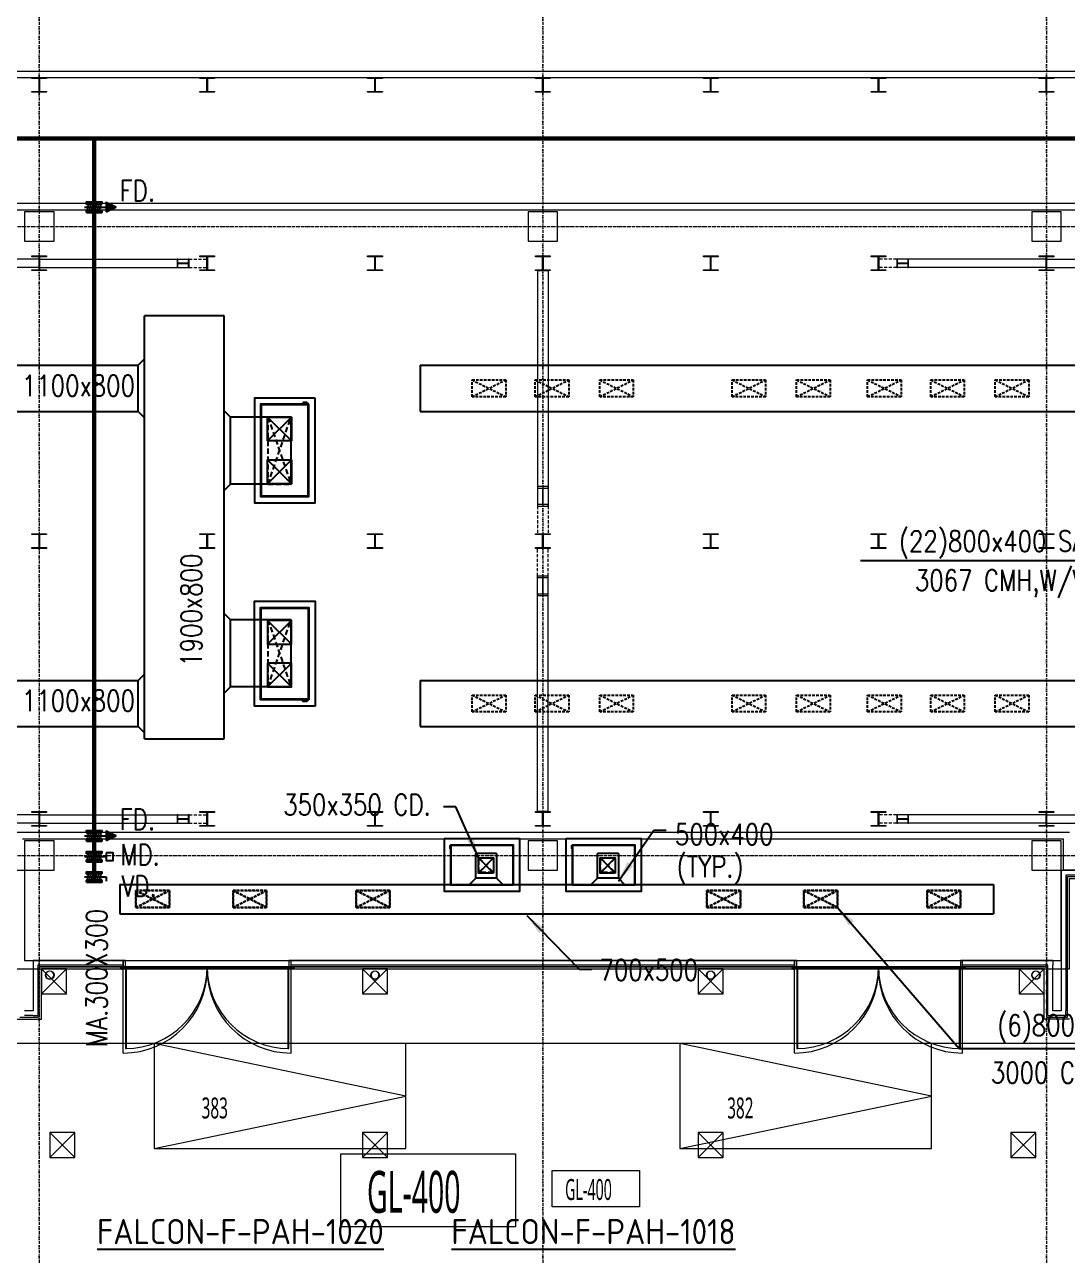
# Model space of a CAD drawing. Extents: x -76427 to 292734, y -42117 to 131250.
# Drawn here: x 126850 to 151700, y -9534 to 19815 of the extents above; entities that cross this region are included whole.
import ezdxf
from ezdxf.enums import TextEntityAlignment as Align

# ---------------------------------------------------------------- set-up
doc = ezdxf.new("R2010")
doc.units = 0
doc.header["$LTSCALE"] = 250
for name, pattern in [('H12PL1$0$JJP_三點線', [0.9, 0.3, -0.15, 0, -0.15, 0, -0.15, 0, -0.15]), ('H12PL1$0$JJP_虛線(退縮線、投影線、地下室範圍、非屬本工程、圖面分區)', [0.45, 0.3, -0.15]), ('XFM2D05-200k$0$HIDDEN', [0.375, 0.25, -0.125]), ('XFM2D05-200k$0$HIDDEN2', [0.1875, 0.125, -0.0625]), ('XFM2Q05-200k$0$XFM2Q30$0$CENTER', [2, 1.25, -0.25, 0.25, -0.25])]:
    doc.linetypes.add(name, pattern=pattern)
for name, color, linetype in [('H12PL1$0$A-OBJE-MEP', 252, 'Continuous'), ('H12PL1$0$A-WALL-EX', 252, 'Continuous'), ('H12PL1$0$A-WALL-IN.200K', 252, 'Continuous'), ('H12PL1$0$Door', 252, 'Continuous'), ('H12PL1$0$L10_14_200_LEVEL', 252, 'Continuous'), ('H12PL1$0$L10_14_DRAN', 252, 'Continuous'), ('H12PL1$0$L10_14_KABE1', 252, 'Continuous'), ('H12PL1$0$L10_14_KABE3', 252, 'Continuous'), ('H12PL1$0$L10_14_LEVEL', 252, 'Continuous'), ('H12PL1$0$L10_14_PKG', 252, 'Continuous'), ('H12PL1$0$L10_14_PKG-NN', 252, 'Continuous'), ('H12PL1$0$L10_14_SIAGE1', 252, 'Continuous'), ('H12PL1$0$L10_14_SITE', 252, 'Continuous'), ('H12PL1$0$L10_14_SUGATA3', 252, 'Continuous'), ('H12PL1$0$L10_14_TATEGU1', 252, 'Continuous'), ('H12PL1$0$L10_14_TATEGU3', 252, 'Continuous'), ('H12PL1$0$S-BEAM-SHOW.200K', 252, 'Continuous'), ('H12PL1$0$S-COL', 252, 'Continuous'), ('H12PL1$0$S-COL.200K', 252, 'Continuous'), ('H12PL1$0$S-FNDN', 252, 'Continuous'), ('H12PL1$0$S-GRID', 252, 'Continuous'), ('H12PL1$0$S-SLAB-SHOW.200K', 252, 'Continuous'), ('XFM2D05-200k$0$M-CMDUCT-DAPR', 104, 'Continuous'), ('XFM2D05-200k$0$M-DUCT-DAPR', 3, 'Continuous'), ('XFM2D05-200k$0$M-DUCT-DIFFUSER', 2, 'Continuous'), ('XFM2D05-200k$0$M-DUCT-FLAN-L', 3, 'Continuous'), ('XFM2D05-200k$0$M-DUCT-TEXT', 4, 'Continuous'), ('XFM2D05-200k$0$M-HVAC-DUCT', 100, 'Continuous'), ('XFM2D05-200k$0$M-MAU-DUCT', 150, 'Continuous'), ('XFM2D05-200k$0$M-PIPE-TEXT-ARROR', 91, 'Continuous'), ('XFM2Q05-200k$0$M-HVAC-EQUP-TEXT', 4, 'Continuous'), ('XFM2Q05-200k$0$XFM2Q30$0$COL', 8, 'XFM2Q05-200k$0$XFM2Q30$0$CENTER'), ('XFM2Q05-200k$0$XFM2Q30$0$FOUND', 3, 'Continuous'), ('XFM2Q05-200k$0$XFM2Q30$0$M-HVAC-CEQPM', 22, 'Continuous'), ('XFM2Q05-200k$0$XFM2Q30$0$M-HVAC-EQPM', 22, 'Continuous')]:
    doc.layers.add(name, color=color, linetype=linetype)
doc.styles.add('H12PL1$0$Standard', font='', dxfattribs={"width": 0.8})
doc.styles.add('XFM2D05-200k$0$AA-TXT', font='simplex.shx', dxfattribs={"bigfont": 'china.shx'})
doc.styles.add('XFM2Q05-200k$0$AA-TXT', font='isocp.shx', dxfattribs={"width": 0.8, "bigfont": 'china.shx'})
doc.styles.get('H12PL1$0$Standard').set_extended_font_data('Microsoft JhengHei')
doc.dimstyles.new('XFM2D05-200k$0$adim-200', dxfattribs={"dimscale": 200, "dimtxt": 0.3, "dimasz": 2.5, "dimexe": 0.1, "dimexo": 0.5, "dimgap": 0.15, "dimtad": 0, "dimdec": 4, "dimzin": 3, "dimdsep": 46, "dimtxsty": 'XFM2D05-200k$0$AA-TXT', "dimcen": 2.5, "dimclrd": 256, "dimclre": 256, "dimclrt": 256, "dimadec": 0, "dimazin": 0, "dimtfac": 1, "dimtdec": 4, "dimtmove": 0, "dimatfit": 3, "dimfxl": 1, "dimtolj": 1, "dimtzin": 0, "dimarcsym": 0})

# ---------------------------------------------------------------- blocks, each defined once
blk = doc.blocks.new('H12PL1')
at = {"layer": 'H12PL1$0$A-OBJE-MEP', "lineweight": 0, "flags": 128}
for points in [[(127545, -2850, 1), (127355, -2850, 1)], [(135295, -2850, 1), (135105, -2850, 1)], [(143295, -2850, 1), (143105, -2850, 1)], [(151045, -2850, 1), (150855, -2850, 1)]]:
    blk.add_lwpolyline(points, format="xyb", close=True, dxfattribs=at)
at = {"layer": 'H12PL1$0$A-OBJE-MEP', "lineweight": 0}
for centre in [(127450, -2850), (135200, -2850), (143200, -2850), (150950, -2850)]:
    blk.add_circle(centre, 100, dxfattribs=at)
at = {"layer": 'H12PL1$0$A-WALL-EX', "lineweight": 0}
for p, q in [((151700, -465), (151665, -465)), ((151700, -465), (151665, -465)), ((151665, -465), (151665, -500)), ((151665, -500), (151665, -3700)), ((170650, -465), (151700, -465)), ((127165, -2615), (127165, -2650)), ((127165, -2615), (127165, -2650)), ((127200, -2615), (127165, -2615)), ((129200, -2615), (127200, -2615)), ((129200, -2650), (129200, -2500)), ((133200, -2650), (133200, -2500)), ((145200, -2615), (133200, -2615)), ((145200, -2650), (145200, -2500)), ((149200, -2650), (149200, -2500)), ((151200, -2615), (149200, -2615)), ((151235, -2615), (151200, -2615)), ((151235, -2650), (151235, -2615)), ((151235, -2650), (151235, -2615)), ((127165, -2650), (127165, -3815)), ((151235, -3815), (151235, -2650)), ((127050, -3815), (126850, -3815)), ((127050, -3815), (127165, -3815)), ((127050, -3815), (127165, -3815)), ((151235, -3815), (151350, -3815)), ((151235, -3815), (151350, -3815)), ((151665, -3815), (151350, -3815)), ((151665, -3815), (151665, -3700)), ((151665, -3815), (151665, -3700))]:
    blk.add_line(p, q, dxfattribs=at)
at = {"layer": 'H12PL1$0$A-WALL-EX', "lineweight": 0, "flags": 128}
for points in [[(151550, -350), (151665, -350)], [(151550, -350), (151550, -3700)], [(170650, -350), (151665, -350)], [(151700, -500), (170650, -500)], [(151700, -3815), (151700, -500)], [(127050, -2500), (127050, -2615)], [(129200, -2500), (127050, -2500)], [(127050, -2615), (127050, -3700)], [(145200, -2500), (133200, -2500)], [(151350, -2500), (149200, -2500)], [(151350, -2500), (151350, -2615)], [(151350, -3700), (151350, -2615)], [(129200, -2650), (127200, -2650)], [(129200, -2650), (127200, -2650)], [(129200, -2650), (127200, -2650)], [(129200, -2650), (127200, -2650)], [(151200, -2650), (127200, -2650)], [(151200, -2650), (127200, -2650)], [(151200, -2650), (127200, -2650)], [(127200, -3850), (127200, -2650)], [(127200, -2650), (129200, -2650)], [(145200, -2650), (133200, -2650)], [(145200, -2650), (133200, -2650)], [(145200, -2650), (133200, -2650)], [(145200, -2650), (133200, -2650)], [(133200, -2650), (145200, -2650)], [(151200, -2650), (149200, -2650)], [(151200, -2650), (149200, -2650)], [(151200, -2650), (149200, -2650)], [(151200, -2650), (149200, -2650)], [(149200, -2650), (151200, -2650)], [(151200, -2650), (151200, -3850)], [(127050, -3700), (126850, -3700)], [(151550, -3700), (151350, -3700)], [(151700, -3850), (151700, -3815)], [(126735, -3850), (127165, -3850)], [(127200, -3850), (127165, -3850)], [(151200, -3850), (151235, -3850)], [(151235, -3850), (151700, -3850)]]:
    blk.add_lwpolyline(points, dxfattribs=at)
at = {"layer": 'H12PL1$0$A-WALL-IN.200K', "lineweight": 0, "flags": 128}
for points in [[(243150, 18700), (39500, 18700)], [(123175, 18550), (127025, 18550)], [(127375, 18550), (131025, 18550)], [(131375, 18550), (135025, 18550)], [(135375, 18550), (139025, 18550)], [(139375, 18550), (143025, 18550)], [(143375, 18550), (147025, 18550)], [(147375, 18550), (151025, 18550)], [(151375, 18550), (155225, 18550)], [(167450, 15550), (42650, 15550)], [(102550, 15400), (167450, 15400)], [(151750, 550), (126650, 550)], [(126800, 400), (151600, 400)], [(151600, 400), (151600, -350)], [(151750, -350), (151600, -350)]]:
    blk.add_lwpolyline(points, dxfattribs=at)
at = {"layer": 'H12PL1$0$Door', "lineweight": 0}
for p, q in [((129250, -2500), (129200, -2500)), ((129200, -2500), (129200, -2650)), ((129250, -2650), (129250, -2500)), ((133200, -2500), (133150, -2500)), ((133150, -2500), (133150, -2650)), ((133200, -2650), (133200, -2500)), ((145250, -2500), (145200, -2500)), ((145200, -2500), (145200, -2650)), ((145250, -2650), (145250, -2500)), ((149200, -2500), (149150, -2500)), ((149150, -2500), (149150, -2650)), ((149200, -2650), (149200, -2500)), ((129200, -2650), (129250, -2650)), ((129250, -2650), (129250, -4600)), ((129280, -2650), (129250, -2650)), ((129280, -4600), (129280, -2650)), ((133120, -2650), (133120, -4600)), ((133150, -2650), (133120, -2650)), ((133150, -4600), (133150, -2650)), ((133150, -2650), (133200, -2650)), ((145200, -2650), (145250, -2650)), ((145250, -2650), (145250, -4600)), ((145280, -2650), (145250, -2650)), ((145280, -4600), (145280, -2650)), ((149120, -2650), (149120, -4600)), ((149150, -2650), (149120, -2650)), ((149150, -4600), (149150, -2650)), ((149150, -2650), (149200, -2650)), ((129250, -4600), (129280, -4600)), ((133120, -4600), (133150, -4600)), ((145250, -4600), (145280, -4600)), ((149120, -4600), (149150, -4600))]:
    blk.add_line(p, q, dxfattribs=at)
for centre, start, end in [((129250, -2650), 270, 0), ((133150, -2650), 180, 270), ((145250, -2650), 270, 0), ((149150, -2650), 180, 270)]:
    blk.add_arc(centre, 1950, start, end, dxfattribs=at)
at = {"layer": 'H12PL1$0$L10_14_200_LEVEL', "lineweight": 0, "flags": 128}
blk.add_lwpolyline([(139419.68, -7510.42), (141500.77, -7510.42), (141500.77, -8378.31), (139419.68, -8378.31)], close=True, dxfattribs=at)
at = {"layer": 'H12PL1$0$L10_14_DRAN', "lineweight": 0}
for centre in [(127450, -2850), (127450, -2850), (135200, -2850), (135200, -2850), (143200, -2850), (143200, -2850), (150950, -2850), (150950, -2850)]:
    blk.add_circle(centre, 100, dxfattribs=at)
at = {"layer": 'H12PL1$0$L10_14_KABE1', "lineweight": 0}
for p, q in [((127250, -3900), (127250, -2700)), ((127250, -2700), (129132.5, -2700)), ((133262.5, -2700), (145132.5, -2700)), ((151150, -2700), (149262.5, -2700)), ((151150, -3900), (151150, -2700)), ((126650, -3900), (127250, -3900)), ((151750, -3900), (151150, -3900))]:
    blk.add_line(p, q, dxfattribs=at)
at = {"layer": 'H12PL1$0$L10_14_KABE3', "lineweight": 0}
for p, q in [((129132.5, -2650), (129132.5, -2700)), ((133262.5, -2650), (133262.5, -2700)), ((145132.5, -2650), (145132.5, -2700)), ((149262.5, -2650), (149262.5, -2700))]:
    blk.add_line(p, q, dxfattribs=at)
at = {"layer": 'H12PL1$0$L10_14_LEVEL', "lineweight": 0, "flags": 128}
blk.add_lwpolyline([(134387.64, -7114.17), (138549.81, -7114.17), (138549.81, -8849.94), (134387.64, -8849.94)], close=True, dxfattribs=at)
at = {"layer": 'H12PL1$0$L10_14_PKG', "lineweight": 0, "flags": 128}
for points in [[(129937.5, -6985), (135937.5, -5735), (129937.5, -4485)], [(142462.5, -6985), (148462.5, -5735), (142462.5, -4485)]]:
    blk.add_lwpolyline(points, dxfattribs=at)
for points in [[(129937.5, -6985), (135937.5, -6985), (135937.5, -4485), (129937.5, -4485)], [(142462.5, -6985), (148462.5, -6985), (148462.5, -4485), (142462.5, -4485)]]:
    blk.add_lwpolyline(points, close=True, dxfattribs=at)
at = {"layer": 'H12PL1$0$L10_14_SIAGE1', "lineweight": 0}
for p, q in [((129132.5, -2700), (129157.5, -2700)), ((133237.5, -2700), (133262.5, -2700)), ((145132.5, -2700), (145157.5, -2700)), ((149237.5, -2700), (149262.5, -2700))]:
    blk.add_line(p, q, dxfattribs=at)
at = {"layer": 'H12PL1$0$L10_14_SITE', "lineweight": 0}
blk.add_line((152524.63, -4485), (123488.96, -4485), dxfattribs=at)
at = {"layer": 'H12PL1$0$L10_14_SUGATA3', "lineweight": 0}
for p, q in [((127250, -3300), (127850, -2700)), ((127250, -2700), (127850, -3300)), ((134900, -3300), (135500, -2700)), ((134900, -2700), (135500, -3300)), ((142900, -2700), (143500, -3300)), ((142900, -3300), (143500, -2700)), ((150550, -3300), (151150, -2700)), ((150550, -2700), (151150, -3300)), ((127450, -6600), (128050, -7200)), ((127450, -7200), (128050, -6600)), ((134900, -6600), (135500, -7200)), ((134900, -7200), (135500, -6600)), ((142900, -6600), (143500, -7200)), ((142900, -7200), (143500, -6600)), ((150350, -6600), (150950, -7200)), ((150350, -7200), (150950, -6600))]:
    blk.add_line(p, q, dxfattribs=at)
at = {"layer": 'H12PL1$0$L10_14_SUGATA3', "lineweight": 0, "flags": 128}
for points in [[(127250, -3300), (127850, -3300), (127850, -2700), (127250, -2700)], [(134900, -3300), (135500, -3300), (135500, -2700), (134900, -2700)], [(142900, -3300), (143500, -3300), (143500, -2700), (142900, -2700)], [(150550, -3300), (151150, -3300), (151150, -2700), (150550, -2700)], [(127450, -7200), (128050, -7200), (128050, -6600), (127450, -6600)], [(134900, -7200), (135500, -7200), (135500, -6600), (134900, -6600)], [(142900, -7200), (143500, -7200), (143500, -6600), (142900, -6600)], [(150350, -7200), (150950, -7200), (150950, -6600), (150350, -6600)]]:
    blk.add_lwpolyline(points, close=True, dxfattribs=at)
at = {"layer": 'H12PL1$0$L10_14_TATEGU1', "lineweight": 0, "flags": 128}
for points in [[(129157.5, -2675), (129157.5, -2710), (129182.5, -2710), (129182.5, -2665), (129197.5, -2665), (129197.5, -2650)], [(133237.5, -2675), (133237.5, -2710), (133212.5, -2710), (133212.5, -2665), (133197.5, -2665), (133197.5, -2650)], [(145157.5, -2675), (145157.5, -2710), (145182.5, -2710), (145182.5, -2665), (145197.5, -2665), (145197.5, -2650)], [(149237.5, -2675), (149237.5, -2710), (149212.5, -2710), (149212.5, -2665), (149197.5, -2665), (149197.5, -2650)]]:
    blk.add_lwpolyline(points, dxfattribs=at)
at = {"layer": 'H12PL1$0$L10_14_TATEGU3', "lineweight": 0}
for p, q in [((129200, -4710), (129200, -2710)), ((131200, -2800), (131200, -2650)), ((133200, -4710), (133200, -2710)), ((145200, -4710), (145200, -2710)), ((147200, -2800), (147200, -2650)), ((149200, -4710), (149200, -2710))]:
    blk.add_line(p, q, dxfattribs=at)
at = {"layer": 'H12PL1$0$L10_14_TATEGU3', "lineweight": 0, "flags": 128}
for points in [[(133207.5, -2710), (129192.5, -2710), (129192.5, -2670), (133207.5, -2670)], [(149207.5, -2710), (145192.5, -2710), (145192.5, -2670), (149207.5, -2670)]]:
    blk.add_lwpolyline(points, close=True, dxfattribs=at)
at = {"layer": 'H12PL1$0$L10_14_TATEGU3', "lineweight": 0}
for centre, start, end in [((129200, -2710), 270, 0), ((133200, -2710), 180, 270), ((145200, -2710), 270, 0), ((149200, -2710), 180, 270)]:
    blk.add_arc(centre, 2000, start, end, dxfattribs=at)
at = {"layer": 'H12PL1$0$S-BEAM-SHOW.200K', "lineweight": 0}
for p, q in [((127200, 14225), (123459.99, 14225)), ((127200, 14225), (130767.57, 14225)), ((130500.94, 14225), (130483.92, 14225)), ((130483.92, 14225), (130483.92, 14025)), ((130500.94, 14135), (130500.94, 14225)), ((130503.43, 14130.76), (130500.94, 14135)), ((130500.94, 14115), (130503.43, 14119.24)), ((130500.94, 14025), (130500.94, 14115)), ((130509.45, 14129), (130503.43, 14130.76)), ((130503.43, 14119.24), (130509.45, 14121)), ((130742.04, 14129), (130509.45, 14129)), ((130509.45, 14121), (130742.04, 14121)), ((130748.06, 14130.76), (130742.04, 14129)), ((130742.04, 14121), (130748.06, 14119.24)), ((130750.55, 14135), (130748.06, 14130.76)), ((130748.06, 14119.24), (130750.55, 14115)), ((130767.57, 14225), (130750.55, 14225)), ((130750.55, 14225), (130750.55, 14135)), ((130750.55, 14115), (130750.55, 14025)), ((130767.57, 14025), (130767.57, 14225)), ((151200, 14225), (147632.43, 14225)), ((147649.45, 14225), (147632.43, 14225)), ((147632.43, 14225), (147632.43, 14025)), ((147649.45, 14135), (147649.45, 14225)), ((147651.94, 14130.76), (147649.45, 14135)), ((147649.45, 14115), (147651.94, 14119.24)), ((147649.45, 14025), (147649.45, 14115)), ((147657.96, 14129), (147651.94, 14130.76)), ((147651.94, 14119.24), (147657.96, 14121)), ((147890.55, 14129), (147657.96, 14129)), ((147657.96, 14121), (147890.55, 14121)), ((147896.57, 14130.76), (147890.55, 14129)), ((147890.55, 14121), (147896.57, 14119.24)), ((147899.06, 14135), (147896.57, 14130.76)), ((147896.57, 14119.24), (147899.06, 14115)), ((147916.08, 14225), (147899.06, 14225)), ((147899.06, 14225), (147899.06, 14135)), ((147899.06, 14115), (147899.06, 14025)), ((147916.08, 14025), (147916.08, 14225)), ((151200, 14225), (154940.01, 14225)), ((127200, 14025), (123459.99, 14025)), ((127200, 14025), (130767.57, 14025)), ((130483.92, 14025), (130500.94, 14025)), ((130750.55, 14025), (130767.57, 14025)), ((139075, 13950), (139075, 8333.91)), ((139075, 13950), (139325, 13950)), ((139325, 13950), (139325, 8333.91)), ((151200, 14025), (147632.43, 14025)), ((147632.43, 14025), (147649.45, 14025)), ((147899.06, 14025), (147916.08, 14025)), ((151200, 14025), (154940.01, 14025)), ((139325, 8801.98), (139075, 8801.98)), ((139075, 8801.98), (139075, 8764.53)), ((139075, 8764.53), (139194, 8764.53)), ((139194, 8764.53), (139206, 8764.53)), ((139206, 8764.53), (139194, 8764.53)), ((139194, 8764.53), (139194, 8371.36)), ((139206, 8764.53), (139325, 8764.53)), ((139206, 8371.36), (139206, 8764.53)), ((139325, 8764.53), (139325, 8801.98)), ((139075, 8371.36), (139075, 8333.91)), ((139194, 8371.36), (139075, 8371.36)), ((139075, 8333.91), (139325, 8333.91)), ((139194, 8371.36), (139206, 8371.36)), ((139206, 8371.36), (139194, 8371.36)), ((139325, 8371.36), (139206, 8371.36)), ((139325, 8333.91), (139325, 8371.36)), ((139075, 1050), (139075, 6666.09)), ((139325, 6666.09), (139075, 6666.09)), ((139075, 6666.09), (139075, 6628.64)), ((139075, 6628.64), (139194, 6628.64)), ((139206, 6628.64), (139194, 6628.64)), ((139194, 6628.64), (139194, 6235.47)), ((139194, 6628.64), (139206, 6628.64)), ((139206, 6235.47), (139206, 6628.64)), ((139206, 6628.64), (139325, 6628.64)), ((139325, 1050), (139325, 6666.09)), ((139325, 6628.64), (139325, 6666.09)), ((139075, 6235.47), (139075, 6198.02)), ((139194, 6235.47), (139075, 6235.47)), ((139075, 6198.02), (139325, 6198.02)), ((139206, 6235.47), (139194, 6235.47)), ((139194, 6235.47), (139206, 6235.47)), ((139325, 6235.47), (139206, 6235.47)), ((139325, 6198.02), (139325, 6235.47)), ((127200, 975), (123459.99, 975)), ((127200, 975), (130767.57, 975)), ((130500.94, 975), (130483.92, 975)), ((130483.92, 975), (130483.92, 775)), ((130500.94, 885), (130500.94, 975)), ((130503.43, 880.76), (130500.94, 885)), ((130509.45, 879), (130503.43, 880.76)), ((130748.06, 880.76), (130742.04, 879)), ((130750.55, 885), (130748.06, 880.76)), ((130767.57, 975), (130750.55, 975)), ((130750.55, 975), (130750.55, 885)), ((130767.57, 775), (130767.57, 975)), ((139325, 1050), (139075, 1050)), ((151200, 975), (147632.43, 975)), ((147649.45, 975), (147632.43, 975)), ((147632.43, 975), (147632.43, 775)), ((147649.45, 885), (147649.45, 975)), ((147651.94, 880.76), (147649.45, 885)), ((147657.96, 879), (147651.94, 880.76)), ((147896.57, 880.76), (147890.55, 879)), ((147899.06, 885), (147896.57, 880.76)), ((147916.08, 975), (147899.06, 975)), ((147899.06, 975), (147899.06, 885)), ((147916.08, 775), (147916.08, 975)), ((151200, 975), (154940.01, 975)), ((127200, 775), (123459.99, 775)), ((127200, 775), (130767.57, 775)), ((130483.92, 775), (130500.94, 775)), ((130500.94, 865), (130503.43, 869.24)), ((130500.94, 775), (130500.94, 865)), ((130503.43, 869.24), (130509.45, 871)), ((130742.04, 879), (130509.45, 879)), ((130509.45, 871), (130742.04, 871)), ((130742.04, 871), (130748.06, 869.24)), ((130748.06, 869.24), (130750.55, 865)), ((130750.55, 865), (130750.55, 775)), ((130750.55, 775), (130767.57, 775)), ((151200, 775), (147632.43, 775)), ((147632.43, 775), (147649.45, 775)), ((147649.45, 865), (147651.94, 869.24)), ((147649.45, 775), (147649.45, 865)), ((147651.94, 869.24), (147657.96, 871)), ((147890.55, 879), (147657.96, 879)), ((147657.96, 871), (147890.55, 871)), ((147890.55, 871), (147896.57, 869.24)), ((147896.57, 869.24), (147899.06, 865)), ((147899.06, 865), (147899.06, 775)), ((147899.06, 775), (147916.08, 775)), ((151200, 775), (154940.01, 775))]:
    blk.add_line(p, q, dxfattribs=at)
at = {"layer": 'H12PL1$0$S-BEAM-SHOW.200K', "linetype": 'H12PL1$0$JJP_虛線(退縮線、投影線、地下室範圍、非屬本工程、圖面分區)', "lineweight": 0}
for p, q in [((130767.57, 14225), (131200, 14225)), ((131200, 14025), (131200, 14225)), ((147632.43, 14225), (147200, 14225)), ((147200, 14225), (147200, 14025)), ((130767.57, 14025), (131200, 14025)), ((147632.43, 14025), (147200, 14025)), ((139075, 8333.91), (139075, 7675)), ((139325, 8333.91), (139325, 7675)), ((139075, 7675), (139325, 7675)), ((139075, 6666.09), (139075, 7325)), ((139325, 7325), (139075, 7325)), ((139325, 6666.09), (139325, 7325)), ((130767.57, 975), (131200, 975)), ((131200, 775), (131200, 975)), ((147632.43, 975), (147200, 975)), ((147200, 975), (147200, 775)), ((130767.57, 775), (131200, 775)), ((147632.43, 775), (147200, 775))]:
    blk.add_line(p, q, dxfattribs=at)
at = {"layer": 'H12PL1$0$S-COL', "lineweight": 0, "flags": 128}
for points in [[(126850, 14650), (127550, 14650), (127550, 15350), (126850, 15350)], [(138850, 14650), (139550, 14650), (139550, 15350), (138850, 15350)], [(150850, 14650), (151550, 14650), (151550, 15350), (150850, 15350)], [(126850, 350), (126850, -350), (127550, -350), (127550, 350)], [(138850, -350), (139550, -350), (139550, 350), (138850, 350)], [(150850, 350), (150850, -350), (151550, -350), (151550, 350)]]:
    blk.add_lwpolyline(points, close=True, dxfattribs=at)
at = {"layer": 'H12PL1$0$S-COL.200K', "lineweight": 0, "flags": 128}
for points in [[(127375, 18550), (127375, 18531), (127213, 18531, 0.41421356), (127206, 18524), (127206, 18226, 0.41421356), (127213, 18219), (127375, 18219), (127375, 18200), (127025, 18200), (127025, 18219), (127187, 18219, 0.41421356), (127194, 18226), (127194, 18524, 0.41421356), (127187, 18531), (127025, 18531), (127025, 18550)], [(131375, 18550), (131375, 18531), (131213, 18531, 0.41421356), (131206, 18524), (131206, 18226, 0.41421356), (131213, 18219), (131375, 18219), (131375, 18200), (131025, 18200), (131025, 18219), (131187, 18219, 0.41421356), (131194, 18226), (131194, 18524, 0.41421356), (131187, 18531), (131025, 18531), (131025, 18550)], [(135375, 18550), (135375, 18531), (135213, 18531, 0.41421356), (135206, 18524), (135206, 18226, 0.41421356), (135213, 18219), (135375, 18219), (135375, 18200), (135025, 18200), (135025, 18219), (135187, 18219, 0.41421356), (135194, 18226), (135194, 18524, 0.41421356), (135187, 18531), (135025, 18531), (135025, 18550)], [(139375, 18550), (139375, 18531), (139213, 18531, 0.41421356), (139206, 18524), (139206, 18226, 0.41421356), (139213, 18219), (139375, 18219), (139375, 18200), (139025, 18200), (139025, 18219), (139187, 18219, 0.41421356), (139194, 18226), (139194, 18524, 0.41421356), (139187, 18531), (139025, 18531), (139025, 18550)], [(143375, 18550), (143375, 18531), (143213, 18531, 0.41421356), (143206, 18524), (143206, 18226, 0.41421356), (143213, 18219), (143375, 18219), (143375, 18200), (143025, 18200), (143025, 18219), (143187, 18219, 0.41421356), (143194, 18226), (143194, 18524, 0.41421356), (143187, 18531), (143025, 18531), (143025, 18550)], [(147375, 18550), (147375, 18531), (147213, 18531, 0.41421356), (147206, 18524), (147206, 18226, 0.41421356), (147213, 18219), (147375, 18219), (147375, 18200), (147025, 18200), (147025, 18219), (147187, 18219, 0.41421356), (147194, 18226), (147194, 18524, 0.41421356), (147187, 18531), (147025, 18531), (147025, 18550)], [(151375, 18550), (151375, 18531), (151213, 18531, 0.41421356), (151206, 18524), (151206, 18226, 0.41421356), (151213, 18219), (151375, 18219), (151375, 18200), (151025, 18200), (151025, 18219), (151187, 18219, 0.41421356), (151194, 18226), (151194, 18524, 0.41421356), (151187, 18531), (151025, 18531), (151025, 18550)], [(127375, 14300), (127375, 14281), (127213, 14281, 0.41421356), (127206, 14274), (127206, 13976, 0.41421356), (127213, 13969), (127375, 13969), (127375, 13950), (127025, 13950), (127025, 13969), (127187, 13969, 0.41421356), (127194, 13976), (127194, 14274, 0.41421356), (127187, 14281), (127025, 14281), (127025, 14300)], [(131375, 14300), (131375, 14281), (131213, 14281, 0.41421356), (131206, 14274), (131206, 13976, 0.41421356), (131213, 13969), (131375, 13969), (131375, 13950), (131025, 13950), (131025, 13969), (131187, 13969, 0.41421356), (131194, 13976), (131194, 14274, 0.41421356), (131187, 14281), (131025, 14281), (131025, 14300)], [(135375, 14300), (135375, 14281), (135213, 14281, 0.41421356), (135206, 14274), (135206, 13976, 0.41421356), (135213, 13969), (135375, 13969), (135375, 13950), (135025, 13950), (135025, 13969), (135187, 13969, 0.41421356), (135194, 13976), (135194, 14274, 0.41421356), (135187, 14281), (135025, 14281), (135025, 14300)], [(139375, 14300), (139375, 14281), (139213, 14281, 0.41421356), (139206, 14274), (139206, 13976, 0.41421356), (139213, 13969), (139375, 13969), (139375, 13950), (139025, 13950), (139025, 13969), (139187, 13969, 0.41421356), (139194, 13976), (139194, 14274, 0.41421356), (139187, 14281), (139025, 14281), (139025, 14300)], [(143375, 14300), (143375, 14281), (143213, 14281, 0.41421356), (143206, 14274), (143206, 13976, 0.41421356), (143213, 13969), (143375, 13969), (143375, 13950), (143025, 13950), (143025, 13969), (143187, 13969, 0.41421356), (143194, 13976), (143194, 14274, 0.41421356), (143187, 14281), (143025, 14281), (143025, 14300)], [(147375, 14300), (147375, 14281), (147213, 14281, 0.41421356), (147206, 14274), (147206, 13976, 0.41421356), (147213, 13969), (147375, 13969), (147375, 13950), (147025, 13950), (147025, 13969), (147187, 13969, 0.41421356), (147194, 13976), (147194, 14274, 0.41421356), (147187, 14281), (147025, 14281), (147025, 14300)], [(151375, 14300), (151375, 14281), (151213, 14281, 0.41421356), (151206, 14274), (151206, 13976, 0.41421356), (151213, 13969), (151375, 13969), (151375, 13950), (151025, 13950), (151025, 13969), (151187, 13969, 0.41421356), (151194, 13976), (151194, 14274, 0.41421356), (151187, 14281), (151025, 14281), (151025, 14300)], [(127375, 7675), (127375, 7656), (127213, 7656, 0.41421356), (127206, 7649), (127206, 7351, 0.41421356), (127213, 7344), (127375, 7344), (127375, 7325), (127025, 7325), (127025, 7344), (127187, 7344, 0.41421356), (127194, 7351), (127194, 7649, 0.41421356), (127187, 7656), (127025, 7656), (127025, 7675)], [(131375, 7675), (131375, 7656), (131213, 7656, 0.41421356), (131206, 7649), (131206, 7351, 0.41421356), (131213, 7344), (131375, 7344), (131375, 7325), (131025, 7325), (131025, 7344), (131187, 7344, 0.41421356), (131194, 7351), (131194, 7649, 0.41421356), (131187, 7656), (131025, 7656), (131025, 7675)], [(135375, 7675), (135375, 7656), (135213, 7656, 0.41421356), (135206, 7649), (135206, 7351, 0.41421356), (135213, 7344), (135375, 7344), (135375, 7325), (135025, 7325), (135025, 7344), (135187, 7344, 0.41421356), (135194, 7351), (135194, 7649, 0.41421356), (135187, 7656), (135025, 7656), (135025, 7675)], [(139375, 7675), (139375, 7656), (139213, 7656, 0.41421356), (139206, 7649), (139206, 7351, 0.41421356), (139213, 7344), (139375, 7344), (139375, 7325), (139025, 7325), (139025, 7344), (139187, 7344, 0.41421356), (139194, 7351), (139194, 7649, 0.41421356), (139187, 7656), (139025, 7656), (139025, 7675)], [(143375, 7675), (143375, 7656), (143213, 7656, 0.41421356), (143206, 7649), (143206, 7351, 0.41421356), (143213, 7344), (143375, 7344), (143375, 7325), (143025, 7325), (143025, 7344), (143187, 7344, 0.41421356), (143194, 7351), (143194, 7649, 0.41421356), (143187, 7656), (143025, 7656), (143025, 7675)], [(147375, 7675), (147375, 7656), (147213, 7656, 0.41421356), (147206, 7649), (147206, 7351, 0.41421356), (147213, 7344), (147375, 7344), (147375, 7325), (147025, 7325), (147025, 7344), (147187, 7344, 0.41421356), (147194, 7351), (147194, 7649, 0.41421356), (147187, 7656), (147025, 7656), (147025, 7675)], [(151375, 7675), (151375, 7656), (151213, 7656, 0.41421356), (151206, 7649), (151206, 7351, 0.41421356), (151213, 7344), (151375, 7344), (151375, 7325), (151025, 7325), (151025, 7344), (151187, 7344, 0.41421356), (151194, 7351), (151194, 7649, 0.41421356), (151187, 7656), (151025, 7656), (151025, 7675)], [(127375, 1050), (127375, 1031), (127213, 1031, 0.41421356), (127206, 1024), (127206, 726, 0.41421356), (127213, 719), (127375, 719), (127375, 700), (127025, 700), (127025, 719), (127187, 719, 0.41421356), (127194, 726), (127194, 1024, 0.41421356), (127187, 1031), (127025, 1031), (127025, 1050)], [(131375, 1050), (131375, 1031), (131213, 1031, 0.41421356), (131206, 1024), (131206, 726, 0.41421356), (131213, 719), (131375, 719), (131375, 700), (131025, 700), (131025, 719), (131187, 719, 0.41421356), (131194, 726), (131194, 1024, 0.41421356), (131187, 1031), (131025, 1031), (131025, 1050)], [(135375, 1050), (135375, 1031), (135213, 1031, 0.41421356), (135206, 1024), (135206, 726, 0.41421356), (135213, 719), (135375, 719), (135375, 700), (135025, 700), (135025, 719), (135187, 719, 0.41421356), (135194, 726), (135194, 1024, 0.41421356), (135187, 1031), (135025, 1031), (135025, 1050)], [(139375, 1050), (139375, 1031), (139213, 1031, 0.41421356), (139206, 1024), (139206, 726, 0.41421356), (139213, 719), (139375, 719), (139375, 700), (139025, 700), (139025, 719), (139187, 719, 0.41421356), (139194, 726), (139194, 1024, 0.41421356), (139187, 1031), (139025, 1031), (139025, 1050)], [(143375, 1050), (143375, 1031), (143213, 1031, 0.41421356), (143206, 1024), (143206, 726, 0.41421356), (143213, 719), (143375, 719), (143375, 700), (143025, 700), (143025, 719), (143187, 719, 0.41421356), (143194, 726), (143194, 1024, 0.41421356), (143187, 1031), (143025, 1031), (143025, 1050)], [(147375, 1050), (147375, 1031), (147213, 1031, 0.41421356), (147206, 1024), (147206, 726, 0.41421356), (147213, 719), (147375, 719), (147375, 700), (147025, 700), (147025, 719), (147187, 719, 0.41421356), (147194, 726), (147194, 1024, 0.41421356), (147187, 1031), (147025, 1031), (147025, 1050)], [(151375, 1050), (151375, 1031), (151213, 1031, 0.41421356), (151206, 1024), (151206, 726, 0.41421356), (151213, 719), (151375, 719), (151375, 700), (151025, 700), (151025, 719), (151187, 719, 0.41421356), (151194, 726), (151194, 1024, 0.41421356), (151187, 1031), (151025, 1031), (151025, 1050)]]:
    blk.add_lwpolyline(points, format="xyb", close=True, dxfattribs=at)
at = {"layer": 'H12PL1$0$S-FNDN', "lineweight": 0, "flags": 128}
blk.add_lwpolyline([(110700, 45300), (119350, 45300), (119350, -550), (126650, -550), (126650, -2700), (151750, -2700), (151750, -550), (159050, -550), (159050, 45300), (166725, 45300), (166725, 50030), (159050, 50030), (159050, 90550), (119350, 90550), (119350, 50030), (110700, 50030)], close=True, dxfattribs=at)
at = {"layer": 'H12PL1$0$S-GRID', "linetype": 'H12PL1$0$JJP_三點線', "lineweight": 0}
for p, q in [((127200, 128250), (127200, -28000)), ((139200, 128250), (139200, -28000)), ((151200, 128250), (151200, -28000)), ((-29000, 15000), (289600, 15000)), ((-29000, 0), (289600, 0))]:
    blk.add_line(p, q, dxfattribs=at)
at = {"layer": 'H12PL1$0$S-SLAB-SHOW.200K', "lineweight": 0, "flags": 128}
blk.add_lwpolyline([(97475, 18700), (97475, 15550), (93300, 15550), (93300, -350), (126850, -350), (126850, -2500), (151550, -2500), (151550, -350), (167450, -350), (167450, 15550), (164000, 15550), (164000, 18700)], close=True, dxfattribs=at)
at = {"layer": 'H12PL1$0$L10_14_200_LEVEL', "linetype": 'Continuous', "lineweight": 0, "insert": (139730.37, -7966.23), "char_height": 500, "attachment_point": 4, "style": 'H12PL1$0$Standard'}
blk.add_mtext('\\A1;{\\W0.52;GL-400}', dxfattribs=at)
at = {"layer": 'H12PL1$0$L10_14_LEVEL', "linetype": 'Continuous', "lineweight": 0, "insert": (135009.02, -8025.79), "char_height": 1000, "attachment_point": 4, "style": 'H12PL1$0$Standard'}
blk.add_mtext('\\A1;{\\W0.52;GL-400}', dxfattribs=at)
at = {"layer": 'H12PL1$0$L10_14_PKG-NN', "linetype": 'Continuous', "lineweight": 0, "char_height": 500, "attachment_point": 7, "style": 'H12PL1$0$Standard'}
for s, insert in [('\\A1;{\\W0.56;383}', (131068.03, -6275.21)), ('\\A1;{\\W0.56;382}', (143593.03, -6275.21))]:
    blk.add_mtext(s, dxfattribs=dict(at, insert=insert))
blk = doc.blocks.new('XFM2Q05-200k$0$XFM2Q30$0$A3-PAHU-6000 CMH')
at = {"layer": 'XFM2Q05-200k$0$XFM2Q30$0$FOUND'}
blk.add_lwpolyline([(2591, -547), (2591, -1797), (4391, -1797), (4391, -547)], close=True, dxfattribs=at)
at = {"layer": 'XFM2Q05-200k$0$XFM2Q30$0$M-HVAC-CEQPM'}
for p, q in [((2721, -749), (2735, -749)), ((3765, -1363), (3405, -1003)), ((3405, -1363), (3765, -1003))]:
    blk.add_line(p, q, dxfattribs=at)
for points in [[(2721, -717), (2721, -766), (2735, -766)], [(2721, -717), (2735, -717)], [(2741, -779), (2735, -779), (2735, -704), (2741, -704)]]:
    blk.add_lwpolyline(points, dxfattribs=at)
for points in [[(2741, -697), (2741, -1647), (4241, -1647), (4241, -697)], [(2748, -704), (2748, -1639), (4233, -1639), (4233, -704)], [(3765, -1363), (3405, -1363), (3405, -1003), (3765, -1003)]]:
    blk.add_lwpolyline(points, close=True, dxfattribs=at)
blk = doc.blocks.new('XFM2Q05-200k$0$XFM2Q30$0$A3-PAHU-27600 CMH')
at = {"layer": 'XFM2Q05-200k$0$XFM2Q30$0$FOUND'}
blk.add_lwpolyline([(2005, -1791), (2005, -3241), (4505, -3241), (4505, -1791)], close=True, dxfattribs=at)
at = {"layer": 'XFM2Q05-200k$0$XFM2Q30$0$M-HVAC-EQPM'}
for p, q in [((2115, -2046), (2144, -2046)), ((3030, -2926), (2462, -2358)), ((2462, -2926), (3030, -2358)), ((4048, -2926), (3480, -2358)), ((3480, -2926), (4048, -2358))]:
    blk.add_line(p, q, dxfattribs=at)
for points in [[(2115, -1981), (2115, -2080), (2144, -2080)], [(2115, -1981), (2144, -1981)], [(2155, -2106), (2144, -2106), (2144, -1956), (2155, -1956)]]:
    blk.add_lwpolyline(points, dxfattribs=at)
for points in [[(2155, -1941), (2155, -3091), (4355, -3091), (4355, -1941)], [(2170, -1956), (2170, -3076), (4340, -3076), (4340, -1956)], [(3030, -2926), (2462, -2926), (2462, -2358), (3030, -2358)], [(4048, -2926), (3480, -2926), (3480, -2358), (4048, -2358)]]:
    blk.add_lwpolyline(points, close=True, dxfattribs=at)
blk = doc.blocks.new('XFM2Q05-200k$0$XFM2Q30$0$A$C4D9F7E60')
at = {"layer": 'XFM2Q05-200k$0$XFM2Q30$0$COL', "xscale": 0.1000000000058208, "yscale": 0.1000000000058208, "zscale": 0.1000000000058208, "rotation": 180}
blk.add_blockref('XFM2Q05-200k$0$XFM2Q30$0$A3-PAHU-27600 CMH', (450.5, -179.1), dxfattribs=at)
blk = doc.blocks.new('XFM2Q05-200k')
at = {"yscale": 10, "zscale": 10}
for p, xscale, rotation in [((133775, 8411), 10, 90.00000000000001), ((133775, 6066), -10, 90)]:
    blk.add_blockref('XFM2Q05-200k$0$XFM2Q30$0$A$C4D9F7E60', p, dxfattribs=dict(at, xscale=xscale, rotation=rotation))
at = {"layer": 'XFM2Q05-200k$0$XFM2Q30$0$M-HVAC-EQPM'}
for p in [(134259, 947), (137159, 947)]:
    blk.add_blockref('XFM2Q05-200k$0$XFM2Q30$0$A3-PAHU-6000 CMH', p, dxfattribs=at)
at = {"layer": 'XFM2Q05-200k$0$M-HVAC-EQUP-TEXT', "style": 'XFM2Q05-200k$0$AA-TXT'}
for s, p in [('%%UFALCON-F-PAH-1020', (131991, -8966)), ('%%UFALCON-F-PAH-1018', (140406, -8966))]:
    blk.add_text(s, height=600, dxfattribs=at).set_placement(p, align=Align.MIDDLE_CENTER)
blk = doc.blocks.new('XFM2D05-200k')
at = {"layer": 'XFM2D05-200k$0$M-DUCT-DAPR'}
for points in [[(128795, 15347), (129020, 15460), (128795, 15572)], [(128795, 357), (129020, 469), (128795, 582)]]:
    blk.add_hatch(color=256, dxfattribs=at).paths.add_polyline_path(points)
at = {"layer": 'XFM2D05-200k$0$M-CMDUCT-DAPR', "elevation": 0}
for points in [[(128795, 15347), (129020, 15460), (128795, 15572)], [(128795, 357), (129020, 469), (128795, 582)]]:
    blk.add_lwpolyline(points, close=True, dxfattribs=at)
at = {"layer": 'XFM2D05-200k$0$M-DUCT-DAPR'}
for p, q in [((128297, 15560, 0), (128717, 15560, 0)), ((128277, 15460, 0), (128795, 15460, 0)), ((128297, 15360, 0), (128717, 15360, 0)), ((128277, 469, 0), (128795, 469, 0)), ((128297, 569, 0), (128717, 569, 0)), ((128297, 369, 0), (128717, 369, 0)), ((128297, 75, 0), (128717, 75, 0)), ((128277, -25, 0), (128795, -25, 0)), ((128297, -125, 0), (128717, -125, 0)), ((128277, -509, 0), (128795, -509, 0)), ((128297, -409, 0), (128717, -409, 0)), ((128795, -509, 0), (128795, -610, 0)), ((128297, -609, 0), (128717, -609, 0))]:
    blk.add_line(p, q, dxfattribs=at)
at = {"layer": 'XFM2D05-200k$0$M-DUCT-DAPR', "color": 1}
for points in [[(128692, 15535), (128322, 15535), (128322, 15585), (128692, 15585)], [(128322, 15335), (128692, 15335), (128692, 15385), (128322, 15385)], [(128692, 544), (128322, 544), (128322, 594), (128692, 594)], [(128322, 344), (128692, 344), (128692, 394), (128322, 394)], [(128692, 50), (128322, 50), (128322, 100), (128692, 100)], [(128322, -150), (128692, -150), (128692, -100), (128322, -100)], [(128692, -434), (128322, -434), (128322, -384), (128692, -384)], [(128322, -634), (128692, -634), (128692, -584), (128322, -584)]]:
    blk.add_lwpolyline(points, close=True, dxfattribs=at)
at = {"layer": 'XFM2D05-200k$0$M-DUCT-DAPR', "linetype": 'XFM2D05-200k$0$HIDDEN2'}
for points in [[(128657, 15410), (128357, 15410), (128357, 15510), (128657, 15510)], [(128657, 419), (128357, 419), (128357, 519), (128657, 519)], [(128657, -75), (128357, -75), (128357, 25), (128657, 25)], [(128657, -559), (128357, -559), (128357, -459), (128657, -459)]]:
    blk.add_lwpolyline(points, close=True, dxfattribs=at)
at = {"layer": 'XFM2D05-200k$0$M-DUCT-DIFFUSER', "linetype": 'XFM2D05-200k$0$HIDDEN'}
for p, q in [((137514, 11342), (138314, 10942)), ((137514, 10942), (138314, 11342)), ((139018, 11342), (139818, 10942)), ((139018, 10942), (139818, 11342)), ((140555, 11342), (141355, 10942)), ((140555, 10942), (141355, 11342)), ((143709, 11342), (144509, 10942)), ((143709, 10942), (144509, 11342)), ((145246, 11342), (146046, 10942)), ((145246, 10942), (146046, 11342)), ((146939, 11342), (147739, 10942)), ((146939, 10942), (147739, 11342)), ((148443, 11342), (149243, 10942)), ((148443, 10942), (149243, 11342)), ((149979, 11342), (150779, 10942)), ((149979, 10942), (150779, 11342)), ((137514, 3828), (138314, 3428)), ((137514, 3428), (138314, 3828)), ((139018, 3828), (139818, 3428)), ((139018, 3428), (139818, 3828)), ((140555, 3828), (141355, 3428)), ((140555, 3428), (141355, 3828)), ((143709, 3828), (144509, 3428)), ((143709, 3428), (144509, 3828)), ((145246, 3828), (146046, 3428)), ((145246, 3428), (146046, 3828)), ((146939, 3828), (147739, 3428)), ((146939, 3428), (147739, 3828)), ((148443, 3828), (149243, 3428)), ((148443, 3428), (149243, 3828)), ((149979, 3828), (150779, 3428)), ((149979, 3428), (150779, 3828)), ((130303, -836), (129503, -1236)), ((130303, -1236), (129503, -836)), ((129503, -836), (130303, -1236)), ((129503, -1236), (130303, -836)), ((132618, -836), (131818, -1236)), ((132618, -1236), (131818, -836)), ((131818, -836), (132618, -1236)), ((131818, -1236), (132618, -836)), ((135553, -836), (134753, -1236)), ((135553, -1236), (134753, -836)), ((134753, -836), (135553, -1236)), ((134753, -1236), (135553, -836)), ((143907, -836), (143107, -1236)), ((143907, -1236), (143107, -836)), ((143107, -836), (143907, -1236)), ((143107, -1236), (143907, -836)), ((146221, -836), (145421, -1236)), ((146221, -1236), (145421, -836)), ((145421, -836), (146221, -1236)), ((145421, -1236), (146221, -836)), ((149157, -836), (148357, -1236)), ((149157, -1236), (148357, -836)), ((148357, -836), (149157, -1236)), ((148357, -1236), (149157, -836))]:
    blk.add_line(p, q, dxfattribs=at)
for points in [[(137514, 11342), (138314, 11342), (138314, 10942), (137514, 10942)], [(139018, 11342), (139818, 11342), (139818, 10942), (139018, 10942)], [(140555, 11342), (141355, 11342), (141355, 10942), (140555, 10942)], [(143709, 11342), (144509, 11342), (144509, 10942), (143709, 10942)], [(145246, 11342), (146046, 11342), (146046, 10942), (145246, 10942)], [(146939, 11342), (147739, 11342), (147739, 10942), (146939, 10942)], [(148443, 11342), (149243, 11342), (149243, 10942), (148443, 10942)], [(149979, 11342), (150779, 11342), (150779, 10942), (149979, 10942)], [(137514, 3828), (138314, 3828), (138314, 3428), (137514, 3428)], [(139018, 3828), (139818, 3828), (139818, 3428), (139018, 3428)], [(140555, 3828), (141355, 3828), (141355, 3428), (140555, 3428)], [(143709, 3828), (144509, 3828), (144509, 3428), (143709, 3428)], [(145246, 3828), (146046, 3828), (146046, 3428), (145246, 3428)], [(146939, 3828), (147739, 3828), (147739, 3428), (146939, 3428)], [(148443, 3828), (149243, 3828), (149243, 3428), (148443, 3428)], [(149979, 3828), (150779, 3828), (150779, 3428), (149979, 3428)], [(130303, -836), (129503, -836), (129503, -1236), (130303, -1236)], [(129503, -836), (130303, -836), (130303, -1236), (129503, -1236)], [(132618, -836), (131818, -836), (131818, -1236), (132618, -1236)], [(131818, -836), (132618, -836), (132618, -1236), (131818, -1236)], [(135553, -836), (134753, -836), (134753, -1236), (135553, -1236)], [(134753, -836), (135553, -836), (135553, -1236), (134753, -1236)], [(143907, -836), (143107, -836), (143107, -1236), (143907, -1236)], [(143107, -836), (143907, -836), (143907, -1236), (143107, -1236)], [(146221, -836), (145421, -836), (145421, -1236), (146221, -1236)], [(145421, -836), (146221, -836), (146221, -1236), (145421, -1236)], [(149157, -836), (148357, -836), (148357, -1236), (149157, -1236)], [(148357, -836), (149157, -836), (149157, -1236), (148357, -1236)]]:
    blk.add_lwpolyline(points, close=True, dxfattribs=at)
at = {"layer": 'XFM2D05-200k$0$M-DUCT-FLAN-L', "elevation": 0}
blk.add_lwpolyline([(128795, 65), (128795, -115), (128963, -115), (128963, 65)], close=True, dxfattribs=at)
at = {"layer": 'XFM2D05-200k$0$M-HVAC-DUCT', "ltscale": 3}
for p, q in [((129709, 2782), (129709, 12874)), ((131609, 12874), (129709, 12874)), ((131609, 2782), (131609, 12874)), ((129559, 11692), (129709, 11842)), ((110918, 11692), (129559, 11692)), ((129559, 10592), (129559, 11692)), ((136280, 11692), (162352, 11692)), ((136280, 11692), (136280, 10592)), ((110918, 10592), (129559, 10592)), ((129559, 10592), (129709, 10442)), ((131759, 10454), (131609, 10604)), ((136280, 10592), (162352, 10592)), ((133199, 10454), (131759, 10454)), ((131759, 8854), (131759, 10454)), ((133199, 8854), (133199, 10454)), ((131759, 8854), (131609, 8704)), ((133199, 8854), (131759, 8854)), ((131759, 5623), (131609, 5773)), ((133199, 5623), (131759, 5623)), ((131759, 4023), (131759, 5623)), ((133199, 4023), (133199, 5623)), ((110918, 4178), (129559, 4178)), ((129559, 4178), (129709, 4328)), ((129559, 3078), (129559, 4178)), ((136280, 4178), (162352, 4178)), ((136280, 4178), (136280, 3078)), ((131759, 4023), (131609, 3873)), ((133199, 4023), (131759, 4023)), ((110918, 3078), (129559, 3078)), ((129559, 3078), (129709, 2928)), ((136280, 3078), (162352, 3078)), ((129709, 2782), (131609, 2782)), ((137599, -536), (137599, 50)), ((138099, 50), (137599, 50)), ((138099, 50), (138099, -536)), ((140499, -536), (140499, 50)), ((140999, 50), (140499, 50)), ((140999, 50), (140999, -536)), ((137599, -536), (137449, -686)), ((138099, -536), (137599, -536)), ((138099, -536), (138249, -686)), ((140499, -536), (140349, -686)), ((140999, -536), (140499, -536)), ((140999, -536), (141149, -686)), ((129116, -686), (149938, -686)), ((129116, -686), (129116, -1386)), ((149938, -686), (149938, -1386)), ((129116, -1386), (149938, -1386))]:
    blk.add_line(p, q, dxfattribs=at)
at = {"layer": 'XFM2D05-200k$0$M-HVAC-DUCT', "linetype": 'XFM2D05-200k$0$HIDDEN', "ltscale": 2}
for p, q in [((132649, 8854), (133199, 10454)), ((132649, 10454), (133199, 8854)), ((132649, 4023), (133199, 5623)), ((132649, 5623), (133199, 4023)), ((137675, -407), (138025, -57)), ((138025, -407), (137675, -57)), ((140575, -407), (140925, -57)), ((140925, -407), (140575, -57))]:
    blk.add_line(p, q, dxfattribs=at)
for points in [[(133199, 8854), (133199, 10454), (132649, 10454), (132649, 8854)], [(133199, 4023), (133199, 5623), (132649, 5623), (132649, 4023)], [(137675, -57), (138025, -57), (138025, -407), (137675, -407)], [(140575, -57), (140925, -57), (140925, -407), (140575, -407)]]:
    blk.add_lwpolyline(points, close=True, dxfattribs=at)
at = {"layer": 'XFM2D05-200k$0$M-MAU-DUCT', "ltscale": 3, "const_width": 100}
for points in [[(169537, 17100), (41450, 17100)], [(128507, -634), (128507, 17100)]]:
    blk.add_lwpolyline(points, dxfattribs=at)
at = {"layer": 'XFM2D05-200k$0$M-DUCT-TEXT', "style": 'XFM2D05-200k$0$AA-TXT', "width": 0.8}
for s, p in [('FD.', (129537, 15858, 0)), ('FD.', (129537, 867, 0)), ('MD.', (129599, 21, 0)), ('VD.', (129577, -724, 0))]:
    blk.add_text(s, height=500, dxfattribs=at).set_placement(p, align=Align.MIDDLE)
for s, p in [('1100x800', (126787, 10956)), ('1100x800', (126787, 3442)), ('350x350 CD.', (133014, 964)), ('500x400', (142349, 259)), ('(TYP.)', (142388, -512)), ('700x500', (140550, -2979))]:
    blk.add_text(s, height=500, dxfattribs=at).set_placement(p)
for s, p in [('(22)800x400 SAG', (152487, 7497)), ('3067 CMH,W/VD.', (152661, 6564)), ('(6)800x400 SAG', (154486, -4051)), ('3000 CMH,W/VD.', (154470, -5180))]:
    blk.add_text(s, height=500, dxfattribs=at).set_placement(p, align=Align.MIDDLE_RIGHT)
for s, p in [('1900x800', (131075, 4506)), ('MA.300X300', (128820, -4567))]:
    blk.add_text(s, height=500, rotation=90, dxfattribs=at).set_placement(p)
at = {"layer": 'XFM2D05-200k$0$M-PIPE-TEXT-ARROR'}
for points in [[(155363, 3828), (152881, 7030), (146767, 7030)], [(137675, -67), (137130, 1161), (136830, 1161)], [(140999, -612), (141841, 604), (142141, 604)], [(138820, -1429), (140066, -2707), (140366, -2707)], [(146221, -1236), (149120, -4600), (154779, -4600)]]:
    blk.add_leader(points, dimstyle='XFM2D05-200k$0$adim-200', dxfattribs=at)

msp = doc.modelspace()

# ---------------------------------------------------------------- block references
msp.add_blockref('H12PL1', (0, 0))

# ---------------------------------------------------------------- next in the draw order: block references
for name in ['XFM2D05-200k', 'XFM2Q05-200k']:
    msp.add_blockref(name, (0, 0))

doc.saveas('drawing.dxf')
